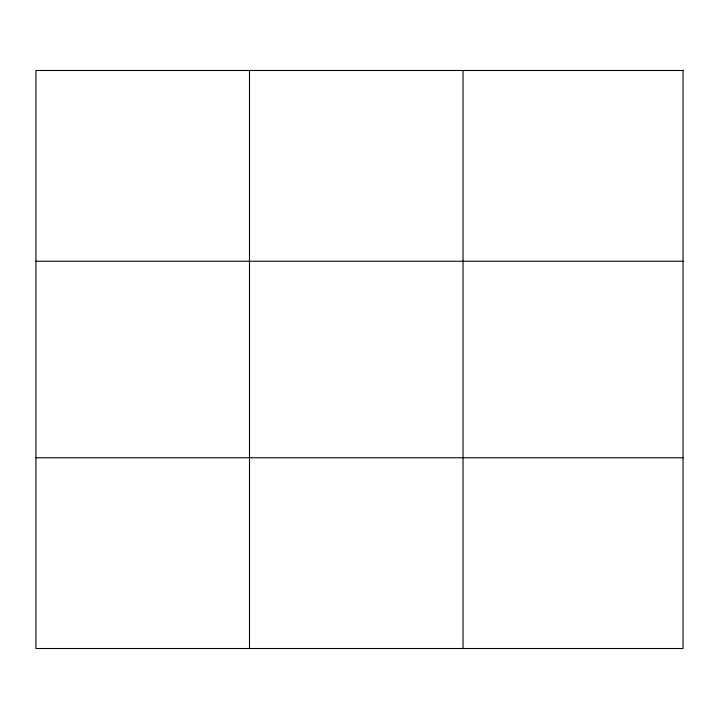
<?xml version="1.0" encoding="UTF-8"?>
<svg xmlns="http://www.w3.org/2000/svg" width="719" height="719" viewBox="0 0 719 719"><rect width="100%" height="100%" fill="white"/><g stroke="black" fill="none" stroke-linecap="round" stroke-linejoin="round"><path stroke-width="1.08" d="M249.493 648.511L249.493 70.489M463.036 648.511L463.036 70.489M35.95 261.24L683.05 261.24M35.95 457.76L683.05 457.76M683.05 70.489L683.05 648.511L35.95 648.511L35.95 70.489L683.05 70.489"/></g></svg>
